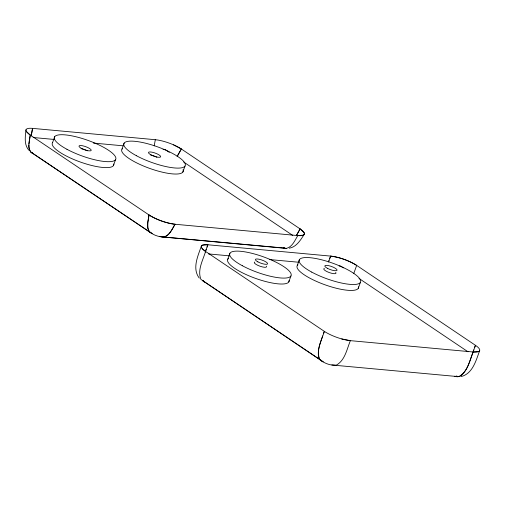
<?xml version="1.0" encoding="UTF-8"?>
<svg xmlns="http://www.w3.org/2000/svg" width="505" height="505" viewBox="0 0 505 505"><rect width="100%" height="100%" fill="white"/><g stroke="black" fill="none" stroke-linecap="round" stroke-linejoin="round"><path stroke-width="0.76" d="M28.886 145.15C28.501 148.603 29.915 152.453 33.33 153.722L152.081 233.626A6.514 1.667 19.7 0 0 160.76 236.725C168.215 238.802 171.99 229.32 175.052 224.252L297.817 235.589L303.309 235.172L304.357 234.168L304.149 232.723L300.109 228.904L181.358 149L173.518 144.834M28.943 143.988L30.256 135.056A19.556 4.993 19.7 0 1 32.547 128.371M26.008 129.785C25.275 136.552 23.899 144.525 28.76 150.143M31.278 135.441L32.547 128.371L155.313 139.708A19.556 4.993 19.7 0 1 181.358 149.007L177.135 156.462M31.222 135.921L32.547 128.371M154.208 145.876L155.313 139.708M30.256 135.056C29.53 140.636 27.219 147.207 30.919 152.188L152.081 233.626L149.139 231.498L147.826 228.216L147.795 222.692L149.013 214.953L30.256 135.056L26.216 131.237M159.403 236.523L163.62 237.066C169.661 235.589 172.066 229.03 175.052 224.252A19.55 4.993 19.7 0 1 149.007 214.953C148.287 220.534 145.97 227.111 149.676 232.085M205.257 252.09L207.877 244.773L330.642 256.104C339.84 257.31 348.797 260.517 356.681 265.403L475.439 345.306A19.543 4.993 19.7 0 1 473.147 351.985C469.934 360.09 468.04 369.616 461.141 375.524A12.032 8.257 -84.7 0 1 457.41 376.73M474.631 347.617L475.439 345.306L473.374 351.164M479.687 350.571C476.038 360.406 472.756 373.744 461.071 376.572M478.639 351.568L473.147 351.985C469.581 360.583 467.845 371.686 458.994 376.528L454.607 376.32A6.514 1.667 19.7 0 0 456.785 375.853M205.39 251.629L206.198 249.356M328.559 261.824L328.963 260.687M322.657 335.958C320.486 342.743 317.203 349.883 318.655 357.149A12.032 8.2 -56.1 0 0 320.751 360.444A22.466 15.301 -56.1 0 0 322.209 361.378L323.162 361.889A6.514 1.667 19.7 0 0 331.842 364.989L455.22 376.351M52.558 142.65L54.685 136.716M113.398 165.627L115.519 159.7M122.021 149.057L124.142 143.13M182.854 172.041L184.982 166.107M227.799 259.185L229.927 253.251M288.809 281.891L290.937 275.964M297.262 265.598L299.383 259.665M358.272 288.305L360.393 282.371M473.002 352.181L473.823 349.908M328.515 261.937L330.642 256.104A19.543 4.993 19.7 0 1 356.675 265.403L353.784 273.451M201.337 246.188L201.545 247.633L202.991 249.432L205.585 251.452L324.336 331.356C321.641 340.256 315.941 349.921 319.665 359.282L323.162 361.889L200.914 279.385C197.19 270.024 202.89 260.359 205.585 251.452A19.556 4.993 19.7 0 1 207.877 244.773L202.385 245.19L201.337 246.188C197.903 256.098 191.969 268.521 199.267 278.097M323.49 333.66L324.336 331.356A19.562 4.999 19.7 0 0 350.375 340.654L473.147 351.985M207.031 247.065L207.877 244.773M329.797 258.402L330.642 256.104M163.62 237.066L286.385 248.403C292.427 246.92 294.832 240.367 297.817 235.589A19.562 4.999 19.7 0 0 300.109 228.898L296.612 235.178M181.358 149L177.242 156.285M300.109 228.904L296.347 235.582M304.357 234.168C300.614 239.856 296.656 246.932 289.327 248.176M284.618 248.081L160.76 236.725M331.842 364.989L336.229 365.197C345.079 360.355 346.815 349.245 350.382 340.654L341.702 338.931M33.134 137.505L54.262 139.456M93.387 143.066L123.119 145.812M163.027 149.493L165.375 149.714L169.295 152.346M208.458 253.914L229.586 255.865M269.493 259.551L298.442 262.221M339.133 265.977L340.698 266.122L343.312 267.877M286.385 248.397L283.532 248.056A6.514 1.667 19.7 0 0 284.675 248.075M175.052 224.252C165.855 223.052 156.897 219.839 149.013 214.953M454.607 376.32L455.674 376.541A22.466 15.409 -84.7 0 0 457.41 376.749M30.919 152.188L33.33 153.722A6.514 1.667 19.7 0 1 31.935 152.34M358.986 278.425L468.04 351.802M183.662 162.017L292.717 235.393M202.461 280.54L321.218 360.437M150.862 155.117A6.514 1.667 19.7 0 1 156.885 157.238M183.05 169.718A32.585 8.326 19.7 0 1 150.301 168.626A32.585 8.326 19.7 0 1 122.601 148.451M81.008 148.634A6.514 1.667 19.7 0 1 87.422 150.825M113.764 164.005A32.585 8.326 19.7 0 1 80.844 162.212A32.585 8.326 19.7 0 1 52.665 142.511M289.087 280.401A32.585 8.326 19.7 0 1 255.05 278.211A32.585 8.326 19.7 0 1 228.475 258.44M358.55 286.815A32.585 8.326 19.7 0 1 324.507 284.624A32.585 8.326 19.7 0 1 297.931 264.854M335.711 272.378A6.514 1.667 19.7 0 1 329.462 272.637A6.514 1.667 19.7 0 1 324.399 268.395M266.387 266.135A6.514 1.667 19.7 0 1 260.006 266.223A6.514 1.667 19.7 0 1 254.754 262.038M203.01 280.603A6.514 1.667 19.7 0 0 204.405 281.986A6.527 1.667 19.7 0 1 203.06 280.717M150.932 154.839A6.514 1.667 19.7 0 0 160.691 156.84A6.514 1.667 19.7 0 0 152.062 152.182A6.514 1.667 19.7 0 0 150.932 154.839M136.419 155.717A32.585 8.326 19.7 0 0 185.196 165.716A32.585 8.326 19.7 0 0 142.069 142.423A32.585 8.326 19.7 0 0 136.419 155.717M81.475 148.426A6.514 1.667 19.7 0 0 91.228 150.427A6.514 1.667 19.7 0 0 82.605 145.768A6.514 1.667 19.7 0 0 81.475 148.426M66.963 149.303A32.585 8.326 19.7 0 0 115.74 159.309A32.585 8.326 19.7 0 0 72.606 136.009A32.585 8.326 19.7 0 0 66.963 149.303M242.293 265.706A32.585 8.326 19.7 0 0 291.063 275.705A32.585 8.326 19.7 0 0 247.936 252.412A32.585 8.326 19.7 0 0 242.293 265.706M311.749 272.113A32.585 8.326 19.7 0 0 360.526 282.118A32.585 8.326 19.7 0 0 317.392 258.825A32.585 8.326 19.7 0 0 311.749 272.113M327.322 268.275A6.514 1.667 19.7 0 0 337.081 270.27A6.514 1.667 19.7 0 0 328.452 265.611A6.514 1.667 19.7 0 0 327.322 268.275M257.866 261.861A6.514 1.667 19.7 0 0 267.618 263.863A6.514 1.667 19.7 0 0 258.996 259.204A6.514 1.667 19.7 0 0 257.866 261.861"/></g></svg>
